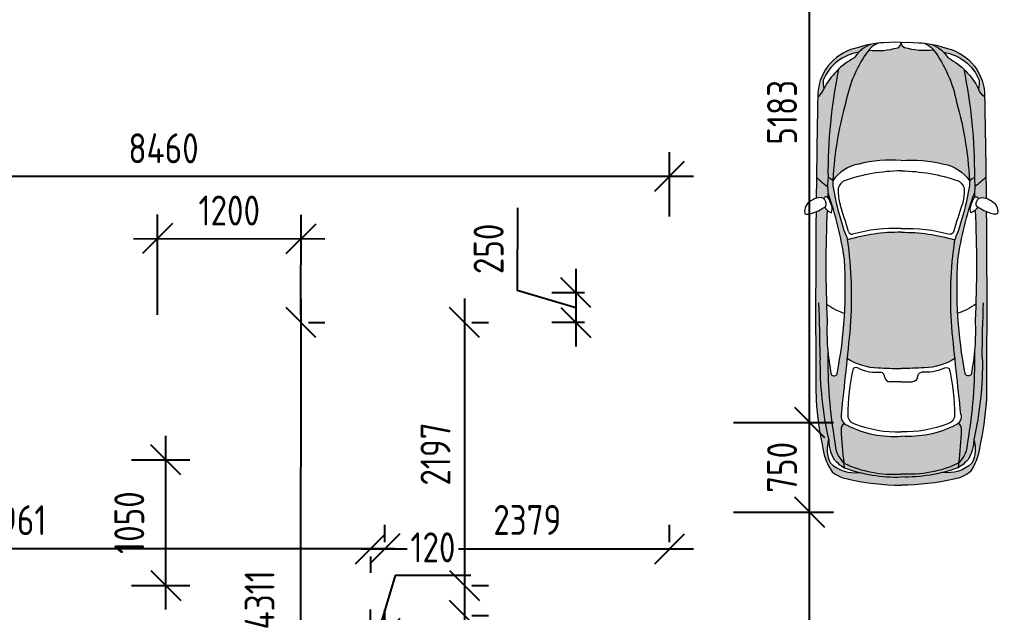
# Model space of a CAD drawing. Header units: millimetres. Extents: x 12583 to 40964, y 9545 to 31589.
# Drawn here: x 18828 to 27009, y 19105 to 24058 of the extents above; entities that cross this region are included whole.
import ezdxf

# ---------------------------------------------------------------- set-up
doc = ezdxf.new("R2010")
doc.units = ezdxf.units.MM
doc.layers.add('машина', color=7, linetype='Continuous', lineweight=9, true_color=0x000000)
doc.layers.add('Подушка разборная', color=211, linetype='Continuous')
doc.layers.add('СПДС_РАЗМЕРЫ', color=152, linetype='Continuous', lineweight=25)
doc.styles.add('ГОСТ 2.304', font='CS_Gost2304.shx')
doc.dimstyles.new('СПДС', dxfattribs={"dimscale": 100, "dimtxt": 2.5, "dimasz": 2.5, "dimexe": 2, "dimexo": 0.625, "dimgap": 1, "dimtad": 1, "dimdec": 0, "dimtxsty": 'ГОСТ 2.304', "dimblk": 'OBLIQUE', "dimblk1": 'OBLIQUE', "dimblk2": 'OBLIQUE', "dimcen": 2.5, "dimdle": 2, "dimadec": 0, "dimazin": 2, "dimtfac": 0.75, "dimtdec": 4, "dimtmove": 1, "dimatfit": 3, "dimfxl": 1, "dimtfill": 1, "dimtolj": 1, "dimarcsym": 1})

# ---------------------------------------------------------------- blocks, each defined once
blk = doc.blocks.new('Бэха')
at = {"layer": 'машина', "ltscale": 100}
h = blk.add_hatch(color=256, dxfattribs=at)
h.dxf.hatch_style = 1
h.set_gradient(color1=(28, 81, 96), color2=(127, 176, 178), tint=1)
edge = h.paths.add_edge_path()
edge.add_arc((-2327.662594581408, 2759.165850817133), 3047.924541998046, 4.259356978265647, 11.98337151255634)
edge.add_arc((187.1422458558445, 3319.862128807994), 472.2412656729725, 8.78666359538596, 34.42271915931032)
edge.add_arc((392.6088115525927, 3353.770485345327), 296.9787527382828, 51.69531669377145, 80.5729520945638)
edge.add_arc((-14.56519709007262, 1651.52117553943), 2046.62187446899, 77.13135795913243, 89.59223959441249)
edge.add_arc((14.56519709005806, 1651.52117553943), 2046.62187446899, 90.40776040558752, 102.8686420408676)
edge.add_arc((-392.6088115526072, 3353.770485345327), 296.9787527382828, 99.4270479054362, 128.3046833062286)
edge.add_arc((-187.1422458558591, 3319.862128807994), 472.2412656729725, 145.5772808406897, 171.213336404614)
edge.add_arc((2327.662594581394, 2759.165850817133), 3047.924541998046, 168.0166284874437, 175.7406430217344)
edge.add_arc((91231.34913032691, 2237.558258273564), 91946.23537784819, 179.5338946654188, 180.51336275797)
edge.add_arc((-888.10654610645, 1011.358316288806), 439.5575795740735, 55.53403382252321, 66.26700220574378, ccw=False)
edge.add_arc((-553.8360442750927, 1329.846519128867), 96.13214643574487, 132.704158991481, 152.8209533328919, ccw=False)
edge.add_arc((9332.18069968951, 1851.522970612838), 9961.430943119267, 177.2935201445479, 182.5951174476337, ccw=False)
edge.add_arc((1176.180419783966, 2412.716457479155), 1796.616091978411, 174.353021516738, 182.897586222547, ccw=False)
edge.add_arc((3227.360799405746, 2668.586543829826), 3839.89208196845, 169.9675159183303, 181.1801272114408, ccw=False)
edge.add_arc((-297.7623641213431, 3333.602485709833), 256.0836588809713, 135.3730575402432, 179.1233175392751, ccw=False)
edge.add_arc((386.944891419138, 3443.279012715895), 869.79995237919, 172.8182562303474, 175.3694615421193, ccw=False)
edge.add_arc((-313.9610944576125, 3271.903113981405), 323.6225269003882, 120.052913956146, 139.1937836604291)
edge.add_arc((-303.1362868914366, 3321.367691548199), 302.781028927238, 147.6480748186178, 180.4107539998118)
edge.add_arc((2191.21929144107, 2677.000151348437), 2869.903579400559, 167.0694685015853, 167.1161814091547)
edge.add_arc((-355.5198139548156, 3396.453221912469), 263.2168838964332, 153.1754885540976, 197.5881224823716, ccw=False)
edge.add_arc((-387.8001007876665, 3293.293571011005), 300.5139885732765, 82.68298648816489, 132.3936174542425, ccw=False)
edge.add_arc((-42.01792367376038, 2379.491610355013), 1250.275038056207, 88.07410128124559, 104.2381637468171, ccw=False)
edge.add_arc((42.01792367374583, 2379.491610355013), 1250.275038056207, 75.82915514638069, 91.92589871875441, ccw=False)
edge.add_arc((386.3132566501081, 3290.714744355495), 303.4216670934003, 47.727351778670084, 97.23456965728701, ccw=False)
edge.add_arc((356.2436425330525, 3396.658640848054), 262.4782863617456, -17.637517552372685, 26.85579644533351, ccw=False)
edge.add_arc((-2191.219291441084, 2677.000151348437), 2869.903579400559, 12.88817934217431, 12.93053149841475)
edge.add_arc((303.1362868914221, 3321.367691548199), 302.781028927238, 359.5892460001881, 392.3519251813822)
edge.add_arc((313.9610944575979, 3271.903113981405), 323.6225269003882, 40.80621633957087, 59.94708604385404)
edge.add_arc((-386.9448914191526, 3443.279012715895), 869.79995237919, 4.630538457880675, 7.1817437696525985, ccw=False)
edge.add_arc((297.7623641213286, 3333.602485709833), 256.0836588809713, 0.8766824607250214, 44.62694245975689, ccw=False)
edge.add_arc((-3227.36079940576, 2668.586543829826), 3839.89208196845, -1.1801272114407766, 10.03248408166968, ccw=False)
edge.add_arc((-1176.180419783981, 2412.716457479155), 1796.616091978411, -2.897586222546977, 5.646978483262217, ccw=False)
edge.add_arc((-9332.180699689525, 1851.522970612838), 9961.430943119267, -2.5951174476336973, 2.7064798554520735, ccw=False)
edge.add_arc((553.8360442750782, 1329.846519128867), 96.13214643574487, 27.179046667108082, 47.295841008519005, ccw=False)
edge.add_arc((888.1065461064354, 1011.358316288806), 439.5575795740735, 113.73299779425241, 124.46596617747679, ccw=False)
edge.add_arc((-91231.34913032691, 2237.558258273564), 91946.23537784819, 359.48663724203, 360.4661053345811)
h = blk.add_hatch(color=256, dxfattribs=at)
h.dxf.hatch_style = 1
h.set_gradient(color1=(28, 81, 96), color2=(127, 176, 178), tint=1)
h.paths.add_polyline_path([(-7.275957614183426e-12, 3605.150966458128, 0.1269830584686621), (-480.0160261882047, 3513.498130485032, -0.01113219296701855), (-476.0311202763332, 3552.018887633143, -0.02650887744567703), (-349.5268982715352, 3591.360374424901, -0.07064620599927464), (-7.275957614183426e-12, 3629.06040192937)])
h.paths.add_polyline_path([(349.5268982715206, 3591.360374424901, -0.02650887744567709), (476.0311202763187, 3552.018887633143, -0.0111321929670185), (480.0160261881902, 3513.498130485032, 0.1269830584686621), (-7.275957614183426e-12, 3605.150966458128), (-7.275957614183426e-12, 3629.06040192937, -0.07064620599927458)])
h.paths.add_polyline_path([(-7.275957614183426e-12, 3605.150966458128), (-7.275957614183426e-12, 3288.849059703141, 0.1352105333690234), (-451.706590439273, 3197.63899105358, 0.0998043990294078), (-477.9509536988917, 3180.611064098824, -0.2118115732860792), (-502.5971596887684, 3234.554716654662, -0.009941571460946276), (-480.0160261882047, 3513.498130485032, -0.1269830584686621)])
h.paths.add_polyline_path([(451.7065904392584, 3197.63899105358, 0.1352105333690234), (-7.275957614183426e-12, 3288.849059703141), (-7.275957614183426e-12, 3605.150966458128, -0.1269830584686621), (480.0160261881902, 3513.498130485032, -0.009941571460946343), (502.5971596887539, 3234.554716654662, -0.2118115732860792), (477.9509536988771, 3180.611064098824, 0.09980439902940769)])
h.paths.add_polyline_path([(-611.5190316146545, 1127.906055086109, -0.03127038527361239), (-615.0184024347909, 1203.843683447159, -0.02268969790661931), (-611.60785839257, 1258.922306851966, 0.05399423580592716), (-474.7927554182534, 1814.152530573043, 0.03002649201565087), (-472.6913564138522, 2261.874196572133, 0.0340689162796702), (-535.2304950816251, 2765.880892525547, 0.6387625808940788), (-584.0455925021015, 2772.48550510174, 0.02576890817424859), (-611.7167920057545, 2589.501473898308, -0.04896331834165701), (-553.8160463749955, 3337.520667713188, -0.1932496790885308), (-480.0160261882047, 3513.498130485032, 0.009941571460946276), (-502.5971596887684, 3234.554716654662, 0.2118115732860792), (-477.9509536988917, 3180.611064098824, 0.2689506167796066), (-499.1933858890625, 3104.10439395534, -0.001506466345151587), (-449.7336623970186, 2640.399357228751, -0.0008579123744292805), (-422.816022578234, 2376.194914053975, -0.05367734150062708), (-447.6947802628711, 1648.998269043354, 0.05075995114642583), (-571.6330752189679, 1195.870839249712, 0.003509316993778633), (-570.0858794985907, 1155.808132765793, -0.09556801650625212)])
h.paths.add_polyline_path([(611.6078583925555, 1258.922306851966, -0.0226896979066193), (615.0184024347764, 1203.843683447159, -0.03127038527361239), (611.51903161464, 1127.906055086118, -0.09556801650625212), (570.0858794985688, 1155.808132765796, 0.0035093169937783), (571.6330752189533, 1195.870839249712, 0.05075995114642582), (447.6947802628565, 1648.998269043354, -0.05367734150062708), (422.8160225782194, 2376.194914053975, -0.0008579123744292354), (449.7336623970041, 2640.399357228751, -0.001506466345151632), (499.1933858890479, 3104.10439395534, 0.2689506167796066), (477.9509536988771, 3180.611064098824, 0.2118115732860792), (502.5971596887539, 3234.554716654662, 0.009941571460946343), (480.0160261881902, 3513.498130485032, -0.1932496790885309), (553.8160463749809, 3337.520667713188, -0.04896331834165701), (611.71679200574, 2589.501473898308, 0.02576890817424848), (584.045592502087, 2772.48550510174, 0.6387625808940788), (535.2304950816106, 2765.880892525547, 0.03406891627966997), (472.6913564138376, 2261.874196572133, 0.0300264920156511), (474.7927554182388, 1814.152530573043, 0.05399423580592716)])
h = blk.add_hatch(color=256, dxfattribs=at)
h.dxf.hatch_style = 1
h.set_gradient(color1=(28, 81, 96), color2=(127, 176, 178), tint=1)
h.paths.add_polyline_path([(-7.275957614183426e-12, 984.506838022824), (7.275957614183426e-12, 1.818989403545856e-12, 0.2467386934577466), (-28.50515834139514, 42.96007466305855, 0.1026593386206758), (-270.5719455386061, 62.37138283917375, -0.115409561956282), (-461.9374708115574, 497.128656785766, -0.05862650589227833), (-570.0858794985907, 1155.808132765793, 0.2143782340044577), (-355.1530935631599, 1015.778766167137, 0.08054414871254567)])
h.paths.add_polyline_path([(-7.275957614183426e-12, 984.506838022824, 0.08054414871254567), (355.1530935631454, 1015.778766167137, 0.2143782340044577), (570.0858794985688, 1155.808132765796, -0.05862650589227866), (461.9374708115429, 497.128656785766, -0.115409561956282), (270.5719455385915, 62.37138283917375, 0.1026593386206758), (28.50515834138059, 42.96007466305855, 0.2467386934575729), (7.275957614183426e-12, 1.818989403545856e-12)])
h.paths.add_polyline_path([(461.9374708115429, 497.128656785766, 0.05862650589227866), (570.0858794985688, 1155.808132765796, 0.09556801650625212), (611.51903161464, 1127.906055086118, -0.05485692439134797), (522.5386991957857, 221.9872454892284, -0.06669110590625237), (392.8657683390993, 128.8753840685895, -0.0530082647527393), (354.3517361420381, 80.75199937492835, -0.1031161181395594), (255.1243947861876, 15.11014799606346, -0.01882958825682611), (177.2471721728725, 3.811890471144579, 0.1954684405928276), (270.5719455385915, 62.37138283917375, 0.115409561956282)])
h.paths.add_polyline_path([(645.6859100812653, 386.2707881540591, -0.08602452853603361), (522.5386991957857, 221.9872454892284, 0.05485692439134797), (611.51903161464, 1127.906055086118, 0.03127038527361239), (615.0184024347764, 1203.843683447159, -0.03871465088988192), (708.1592188076174, 1125.351138136841, -0.001825833438848146), (697.5845303991955, 453.9226002763044, 0.1516609029131044)])
h.paths.add_polyline_path([(387.5920580047823, 48.5301684483602, -0.03271350323373162), (255.1243947861876, 15.11014799606346, 0.1031161181395594), (354.3517361420381, 80.75199937492835, 0.2646298944970361), (652.1798308265352, 313.6569470932391, 0.05718084644097069), (645.6859100812653, 386.2707881540591, -0.1516609029131044), (697.5845303991955, 453.9226002763044, -0.3435997670638442)])
h.paths.add_polyline_path([(-392.8657683391139, 128.8753840685895, -0.06669110590625246), (-522.5386991958003, 221.9872454892284, -0.05485692439134797), (-611.5190316146545, 1127.906055086109, 0.09556801650625212), (-570.0858794985907, 1155.808132765793, 0.05862650589227833), (-461.9374708115574, 497.128656785766, 0.115409561956282), (-270.5719455386061, 62.37138283917375, 0.1954684405928276), (-177.2471721728871, 3.811890471144579, -0.01882958825682611), (-255.1243947862022, 15.11014799606346, -0.1031161181395595), (-354.3517361420527, 80.75199937492835, -0.05300826475273919)])
h.paths.add_polyline_path([(-697.5845303992173, 453.9226002763098, -0.001825833438848146), (-708.159218807632, 1125.351138136841, -0.03871465088988198), (-615.0184024347909, 1203.843683447159, 0.03127038527361239), (-611.5190316146545, 1127.906055086109, 0.05485692439134797), (-522.5386991958003, 221.9872454892284, -0.0860245285360335), (-645.6859100812799, 386.2707881540591, 0.1516609029131044)])
h.paths.add_polyline_path([(-354.3517361420527, 80.75199937492835, 0.1031161181395595), (-255.1243947862022, 15.11014799606346, -0.03271350323373163), (-387.5920580047969, 48.5301684483602, -0.3435997670638442), (-697.5845303992173, 453.9226002763098, -0.1516609029131044), (-645.6859100812799, 386.2707881540591, 0.05718084644097069), (-652.1798308265497, 313.6569470932391, 0.2646298944970361)])
h.paths.add_polyline_path([(-449.7336623970186, 2640.399357228751, -0.1377663596954558), (-193.1304734909718, 2716.350910363959, -0.01702103125327523), (-7.275957614183426e-12, 2723.435187540621), (-7.275957614183426e-12, 1585.239774453376, -0.07720207506359274), (-447.6947802628783, 1648.998269043355, 0.05367734150062708), (-422.8160225783358, 2376.194914054851, 0.0008579123744292805)])
h.paths.add_polyline_path([(-7.275957614183426e-12, 2723.435187540621, -0.01702103125327523), (193.1304734909572, 2716.350910363959, -0.1377663596954558), (449.7336623970041, 2640.399357228751, 0.0008579123744292354), (422.8160225783213, 2376.194914054851, 0.05367734150062708), (447.6947802628638, 1648.998269043355, -0.07720207506359274), (-7.275957614183426e-12, 1585.239774453376)])
h.paths.add_polyline_path([(646.566260585605, 1306.519924447141, 0.2162805094529333), (690.0223442794668, 1295.902090224761, 0.04009792690738814), (710.1077615984977, 1300.165731696525, -0.0004753470644179416), (708.1592188076174, 1125.351138136841, 0.03871465088988192), (615.0184024347764, 1203.843683447159, 0.0226896979066193), (611.6078583925555, 1258.922306851966, 0.0009049817121433278), (613.6878732236655, 1294.921888264067, 0.01312637573600978), (619.1795725127449, 1288.522634832396, 0.4813110238415289)])
h.paths.add_polyline_path([(-710.1077615985123, 1300.165731696525, 0.04009792690738814), (-690.0223442794813, 1295.902090224761, 0.2162805094529333), (-646.5662605856196, 1306.519924447141, 0.4813110238415289), (-619.1795725127595, 1288.522634832396, 0.01312637573600977), (-613.6878732236801, 1294.921888264067, 0.0009049817121433278), (-611.60785839257, 1258.922306851966, 0.02268969790661931), (-615.0184024347909, 1203.843683447159, 0.03871465088988198), (-708.159218807632, 1125.351138136841, -0.0004753470644179419)])
for q in [(-95.05751132656587, 2835.45532039663), (95.05751132655132, 2835.45532039663)]:
    blk.add_line((-7.275957614183426e-12, 2835.45532039663), q, dxfattribs=at)
at = {"layer": 'машина', "ltscale": 100, "extrusion": (0, 0, -1)}
for centre, radius, start, end in [((-14.56519709005806, 1651.52117553943), 2046.62187446899, 77.13135795913236, 89.59223959441249), ((387.8001007876665, 3293.293571011005), 300.5139885732765, 47.60638254575849, 97.31701351183712), ((392.6088115526072, 3353.770485345327), 296.9787527382828, 51.69531669376936, 80.57295209456323), ((62.47456328071712, 2629.523520602472), 977.6256871440863, 64.71650083282444, 93.66394793706922), ((42.01792367376038, 2379.491610355013), 1250.275038056207, 69.68787156426824, 91.9258987187544), ((187.1422458558591, 3319.862128807994), 472.2412656729725, 8.78666359538049, 34.422719159309), ((313.9610944576125, 3271.903113981405), 323.6225269003882, 40.80621633957641, 59.9470860438536), ((-386.944891419138, 3443.279012715895), 869.79995237919, 4.630538457880756, 7.181743769652813), ((355.5198139548156, 3396.453221912469), 263.2168838964332, 342.4118775176303, 26.82451144590351), ((303.1362868914366, 3321.367691548199), 302.781028927238, 359.5892460001816, 32.35192518138811), ((297.7623641213431, 3333.602485709833), 256.0836588809713, 0.8766824607253362, 44.62694245975683), ((-6522.570579254178, 2806.236366772973), 7038.21272548153, 3.488954894175405, 5.767320181288095), ((-2327.662594581394, 2759.165850817133), 3047.924541998046, 4.25935697825367, 11.98337151255557), ((-2191.21929144107, 2677.000151348437), 2869.903579400559, 359.0490446006829, 12.93053149841411), ((-3227.360799405746, 2668.586543829826), 3839.89208196845, 358.8198727885589, 10.03248408166975), ((60.29190342483344, 2423.321697687281), 867.6247622196603, 63.18356182264566, 93.98473864360267), ((422.6003900200667, 3124.040358062115), 79.14499150960414, 345.4105202332728, 68.42258900063845), ((429.4611416624684, 3235.367579764632), 73.14053513057908, 311.5266008048019, 359.3632178887807), ((32.52643813483155, 2281.502050231473), 970.6996592126166, 68.45139973505488, 91.9202402451604), ((371.108783292002, 3110.742537017924), 75.76941939906645, 4.779192374507498, 76.29911110846705), ((-1386.858143901634, 3127.564285052731), 1833.503027024781, 347.2524846514156, 359.6716004328957), ((77426.72765336471, -5335.633319673879), 77389.11229073825, 173.73910596137, 174.2809813391625), ((-91231.34913032691, 2237.558258273564), 91946.23537784819, 359.48663724203, 0.4661053345802705), ((561.1682736031216, 2757.873176242172), 27.14575242473974, 32.56741209117159, 162.8430826473345), ((179.4046864612246, 2794.794521184738), 42.86758602842571, 175.3592225516478, 256.5618118416481), ((87.94128186882881, 2785.608240374157), 50.35247867247458, 14.55568364704659, 81.87528433644353), ((-1176.180419783966, 2412.716457479155), 1796.616091978411, 357.1024137774569, 11.5514705057953), ((4198.103232450841, 2055.49379720525), 3731.124028407562, 169.0241672922961, 183.7086670212484), ((186.2212198622656, 2221.563740740317), 494.8354079993468, 57.823752141989, 89.19996845361534), ((377.5430637460522, 2757.823449669009), 42.24762380578114, 235.5327118231389, 304.4672881768624), ((202.6687910347173, 2377.905313328198), 376.6636343262581, 66.37212346157013, 95.06077092790291), ((-7.456438650355267, -115.9298475182313), 2839.37482569528, 85.94897989956463, 89.84953625986847), ((8919.150689890776, 2593.801700252696), 8240.938435934304, 179.7527100285184, 182.9204687505888), ((3812.385230886808, 2128.134521039041), 3398.634045686051, 175.8143586425547, 188.1045045023983), ((-9332.18069968951, 1851.522970612838), 9961.430943119267, 357.4048825523662, 2.706479855452649), ((306.8979614829295, 1750.792794950337), 537.3003339719974, 53.87349113310562, 72.02708031795981), ((3106.490210707452, 2168.161485917313), 2655.40088059027, 187.6612869317863, 200.0238497305677), ((-1716.303118364282, 813.5935478795654), 2319.652550147435, 9.48557997871577, 21.10892790435333), ((18.6117028667868, 3058.228108512922), 1473.105911928643, 269.2760870841806, 286.9344726827217), ((16044.28988538413, 6330.612641805676), 16311.64259817575, 196.9371648503186, 197.7744117658489), ((408.1502906106762, 1568.241158031897), 33.66992816025626, 18.02509087994784, 92.44451464693694), ((53.26719781323482, 2830.878847087459), 1278.812674172899, 267.6127317799995, 286.0446784296508), ((705.8614362157969, 1412.223696934101), 101.2260044621051, 298.2545904354762, 9.386090825830111), ((779.0390448736653, 1373.568434320572), 61.28275012322807, 64.17818912026927, 106.6739683599119), ((888.10654610645, 1011.358316288806), 439.5575795740735, 106.7462184449374, 126.1799845531939), ((553.8360442750927, 1329.846519128867), 96.13214643574487, 27.17904666710868, 73.33973744678735), ((688.2053832913298, 1392.142453030872), 110.8880770887797, 164.4103354683399, 194.6139794712756), ((673.525113528005, 1423.059845299145), 128.2234506555826, 277.3921664232634, 308.7486580763871), ((679.9934160847406, 1349.092491578964), 54.12761030155019, 161.626006378336, 280.6776346998304), ((738.2904896910695, 1396.297072794065), 160.632313277907, 191.539079380807, 222.1395567269135), ((95.74584230364417, 1234.953568247149), 431.4668039506761, 359.791108186481, 15.62386325944751), ((-91231.34913032691, 2237.558258273564), 91946.23537784819, 358.8884677493874, 359.4158589991316), ((625.6904340231486, 1308.450948092077), 20.96494662486503, 251.9070534796301, 354.7151525436454), ((6.75737190603104, 1193.824229142596), 608.343546628441, 353.7793977239797, 6.142911170766977), ((-9332.18069968951, 1851.522970612838), 9961.430943119267, 356.5894883924921, 356.79689486644), ((435.4643970791076, 1237.572886002259), 91.84111864689648, 296.8058698719166, 357.3836442821047), ((155.4826144984108, 564.0417262761275), 787.7307184528174, 45.44400336251275, 54.31231885531905), ((663.1259225417307, 1249.253727379428), 131.8655707990749, 225.1246013206461, 246.9608598318289), ((-2283.129858063934, 1286.058701665164), 2856.187188503768, 343.9653934316293, 358.190509715982), ((306.8272091828185, 1324.920919732147), 312.8965679133501, 278.8847158755588, 327.2840168514472), ((-17.01829647695558, 2573.509490459912), 1501.466531874517, 270.6494300213237, 289.204765156694), ((-3549.09983808863, 1079.237295802192), 4160.903510904967, 348.1104931936109, 0.6701857136502204), ((81.14168345335929, 2095.346778015657), 1113.799508474001, 265.8222299748577, 284.2418262747767), ((-562.9719845521176, 688.7643475939949), 1042.671391036227, 323.0758100556417, 349.4092308751596), ((282.4517113854017, 450.145693496801), 415.1499999363857, 284.6704290349196, 0.5212665383597561), ((780.5884005395128, 336.5140146179929), 143.7860161648309, 125.2590092684448, 159.754255424259), ((332.4964071173017, 321.6646717155272), 319.7837004102818, 358.5651026395921, 11.65573248246104), ((110.2131413349271, 659.3646007100797), 601.0917704687596, 298.0493617013935, 332.9781890989344), ((298.6452398028268, 458.8637778344564), 382.1933159334677, 278.3809883012304, 337.6706331034174), ((147.2847810284511, 285.9449394450476), 291.5147793073905, 291.7112053756467, 327.3976882162668), ((66.23226968890958, 1043.068471477098), 1045.169148864294, 266.3667374126817, 287.9069208186479), ((196.3115338862845, -530.6120887275865), 597.6152661120179, 82.86190489201115, 106.3075583098669), ((151.874840221717, 147.8915353416705), 146.2966140915691, 270.9424852335326, 324.2276033671767), ((55.13050703943009, -5.643560932798209), 55.41861227445828, 118.7141791412945, 174.1551454389284)]:
    blk.add_arc(centre, radius, start, end, dxfattribs=at)
at = {"layer": 'машина', "ltscale": 100}
for centre, radius, start, end in [((-14.56519709007262, 1651.52117553943), 2046.62187446899, 77.13135795913236, 89.59223959441249), ((42.01792367374583, 2379.491610355013), 1250.275038056207, 69.68787156426824, 91.9258987187544), ((62.47456328070257, 2629.523520602472), 977.6256871440863, 64.71650083282444, 93.66394793706922), ((392.6088115525927, 3353.770485345327), 296.9787527382828, 51.69531669376936, 80.57295209456323), ((386.3132566501081, 3290.714744355495), 303.4216670934003, 47.72735177867053, 97.23456965728745), ((-386.9448914191526, 3443.279012715895), 869.79995237919, 4.630538457880756, 7.181743769652813), ((313.9610944575979, 3271.903113981405), 323.6225269003882, 40.80621633957641, 59.9470860438536), ((187.1422458558445, 3319.862128807994), 472.2412656729725, 8.78666359538049, 34.422719159309), ((-6522.570579254192, 2806.236366772973), 7038.21272548153, 3.488954894175405, 5.767320181288095), ((297.7623641213286, 3333.602485709833), 256.0836588809713, 0.8766824607253362, 44.62694245975683), ((303.1362868914221, 3321.367691548199), 302.781028927238, 359.5892460001816, 32.35192518138811), ((356.2436425330525, 3396.658640848054), 262.4782863617456, 342.3624824476285, 26.85579644533429), ((-2327.662594581408, 2759.165850817133), 3047.924541998046, 4.25935697825367, 11.98337151255557), ((60.29190342481888, 2423.321697687281), 867.6247622196603, 63.18356182264566, 93.98473864360267), ((-3227.36079940576, 2668.586543829826), 3839.89208196845, 358.8198727885589, 10.03248408166978), ((-2191.219291441084, 2677.000151348437), 2869.903579400559, 359.0490446006829, 12.93053149841411), ((32.526438134817, 2281.502050231473), 970.6996592126166, 68.45139973505488, 91.9202402451604), ((422.6003900200521, 3124.040358062115), 79.14499150960414, 345.4105202332728, 68.42258900063845), ((429.4611416624539, 3235.367579764632), 73.14053513057908, 311.5266008048019, 359.3632178887807), ((371.1087832919875, 3110.742537017924), 75.76941939906645, 4.779192374507498, 76.29911110846705), ((-1386.858143901649, 3127.564285052731), 1833.503027024781, 347.2524846514156, 359.6716004328957), ((77426.72765336471, -5335.633319673879), 77389.11229073825, 173.73910596137, 174.2809813391625), ((-91231.34913032691, 2237.558258273564), 91946.23537784819, 359.48663724203, 0.4661053345802705), ((87.94128186881426, 2785.608240374157), 50.35247867247458, 14.55568364704659, 81.87528433644353), ((179.4046864612101, 2794.794521184738), 42.86758602842571, 175.3592225516478, 256.5618118416481), ((561.1682736031071, 2757.873176242172), 27.14575242473974, 32.56741209117159, 162.8430826473345), ((-7.456438650369819, -115.9298475182313), 2839.37482569528, 85.94897989956463, 89.84953625986847), ((202.6687910347027, 2377.905313328198), 376.6636343262581, 66.37212346157013, 95.06077092790291), ((186.221219862251, 2221.563740740317), 494.8354079993468, 57.823752141989, 89.19996845361534), ((377.5430637460377, 2757.823449669009), 42.24762380578114, 235.5327118231389, 304.4672881768624), ((4198.103232450827, 2055.49379720525), 3731.124028407562, 169.0241672922961, 183.7086670212484), ((-1176.180419783981, 2412.716457479155), 1796.616091978411, 357.1024137774569, 11.5514705057953), ((8919.150689890761, 2593.801700252696), 8240.938435934304, 179.7527100285184, 182.9204687505888), ((3812.385230886794, 2128.134521039041), 3398.634045686051, 175.8143586425547, 188.1045045023983), ((-9332.180699689525, 1851.522970612838), 9961.430943119267, 357.4048825523662, 2.706479855452649), ((306.897961482915, 1750.792794950337), 537.3003339719974, 53.87349113310562, 72.02708031795981), ((3106.490210707438, 2168.161485917313), 2655.40088059027, 187.6612869317863, 200.0238497305677), ((18.61170286677225, 3058.228108512922), 1473.105911928643, 269.2760870841806, 286.9344726827217), ((-1716.303118364296, 813.5935478795654), 2319.652550147435, 9.48557997871577, 21.10892790435333), ((53.26719781322026, 2830.878847087459), 1278.812674172899, 267.6127317799995, 286.0446784296508), ((408.1502906106616, 1568.241158031897), 33.66992816025626, 18.02509087994784, 92.44451464693694), ((16044.28988538411, 6330.612641805676), 16311.64259817575, 196.9371648503186, 197.7744117658489), ((688.2053832913152, 1392.142453030872), 110.8880770887797, 164.4103354683399, 194.6139794712756), ((553.8360442750782, 1329.846519128867), 96.13214643574487, 27.17904666710868, 73.33973744678735), ((888.1065461064354, 1011.358316288806), 439.5575795740735, 106.7462184449374, 126.1799845531939), ((705.8614362157823, 1412.223696934101), 101.2260044621051, 298.2545904354762, 9.386090825830111), ((779.0390448736507, 1373.568434320572), 61.28275012322807, 64.17818912026927, 106.6739683599119), ((95.74584230362962, 1234.953568247149), 431.4668039506761, 359.791108186481, 15.62386325944751), ((738.290489691055, 1396.297072794065), 160.632313277907, 191.539079380807, 222.1395567269135), ((679.993416084726, 1349.092491578964), 54.12761030155019, 161.626006378336, 280.6776346998304), ((673.5251135279905, 1423.059845299145), 128.2234506555826, 277.3921664232634, 308.7486580763871), ((435.464397079093, 1237.572886002259), 91.84111864689648, 296.8058698719166, 357.3836442821047), ((6.757371906016488, 1193.824229142596), 608.343546628441, 353.7793977239797, 6.142911170766977), ((-9332.180699689525, 1851.522970612838), 9961.430943119267, 356.5894883924921, 356.79689486644), ((625.690434023134, 1308.450948092077), 20.96494662486503, 251.9070534796301, 354.7151525436454), ((-91231.34913032691, 2237.558258273564), 91946.23537784819, 358.8884677493874, 359.4158589991316), ((-17.01829647697014, 2573.509490459912), 1501.466531874517, 270.6494300213237, 289.204765156694), ((306.8272091828039, 1324.920919732147), 312.8965679133501, 278.8847158755588, 327.2840168514472), ((-2283.129858063949, 1286.058701665164), 2856.187188503768, 343.9653934316293, 358.190509715982), ((663.1259225417161, 1249.253727379428), 131.8655707990749, 225.1246013206461, 246.9608598318289), ((155.4826144983963, 564.0417262761275), 787.7307184528174, 45.44400336251275, 54.31231885531905), ((-3549.099838088645, 1079.237295802192), 4160.903510904967, 348.1104931936109, 0.6701857136502204), ((81.14168345334474, 2095.346778015657), 1113.799508474001, 265.8222299748577, 284.2418262747767), ((-562.9719845521322, 688.7643475939949), 1042.671391036227, 323.0758100556417, 349.4092308751596), ((282.4517113853872, 450.145693496801), 415.1499999363857, 284.6704290349196, 0.5212665383597561), ((780.5884005394983, 336.5140146179929), 143.7860161648309, 125.2590092684448, 159.754255424259), ((110.2131413349125, 659.3646007100797), 601.0917704687596, 298.0493617013935, 332.9781890989344), ((332.4964071172872, 321.6646717155272), 319.7837004102818, 358.5651026395921, 11.65573248246104), ((298.6452398028123, 458.8637778344564), 382.1933159334677, 278.3809883012304, 337.6706331034174), ((147.2847810284366, 285.9449394450476), 291.5147793073905, 291.7112053756467, 327.3976882162668), ((66.23226968889503, 1043.068471477098), 1045.169148864294, 266.3667374126817, 287.9069208186479), ((55.13050703935733, -5.643560932740002), 55.41861227437975, 118.7141791412706, 174.1551454389806), ((196.3115338862699, -530.6120887275865), 597.6152661120179, 82.86190489201115, 106.3075583098669), ((151.8748402217025, 147.8915353416705), 146.2966140915691, 270.9424852335326, 324.2276033671767)]:
    blk.add_arc(centre, radius, start, end, dxfattribs=at)
blk = doc.blocks.new('_Oblique')
at = {"color": 0, "linetype": 'ByBlock', "lineweight": -2}
blk.add_line((-0.5, -0.5), (0.5, 0.5), dxfattribs=at)
blk = doc.blocks.new('*D98')
at = {"layer": 'Defpoints', "color": 0, "ltscale": 100}
for p in [(24731.51114206127, 19941.90602319131), (25431.51114206127, 19941.90602319131), (24731.51114206127, 14675.2298050139)]:
    blk.add_point(p, dxfattribs=at)
at = {"layer": 'СПДС_РАЗМЕРЫ', "color": 0, "lineweight": -2, "ltscale": 100}
for p, q in [((25431.51114206127, 14475.2298050139), (25431.51114206127, 20141.90602319131)), ((24794.01114206127, 19941.90602319131), (25631.51114206127, 19941.90602319131)), ((24794.01114206127, 14675.2298050139), (25631.51114206127, 14675.2298050139))]:
    blk.add_line(p, q, dxfattribs=at)
at = {"layer": 'СПДС_РАЗМЕРЫ', "color": 0, "lineweight": -2, "ltscale": 100, "xscale": 250, "yscale": 250, "zscale": 250}
for p, rotation in [((25431.51114206127, 19941.90602319131), 89.99999999999997), ((25431.51114206127, 14675.2298050139), 269.9999999999999)]:
    blk.add_blockref('_Oblique', p, dxfattribs=dict(at, rotation=rotation))
at = {"layer": 'СПДС_РАЗМЕРЫ', "color": 0, "ltscale": 100, "insert": (25191.65089370568, 17308.5679141026), "char_height": 250, "attachment_point": 5, "rotation": 89.99999999999996, "style": 'ГОСТ 2.304', "bg_fill": 3, "box_fill_scale": 1.1, "bg_fill_color": 256, "bg_fill_true_color": 13158600, "bg_fill_transparency": 0}
blk.add_mtext('\\A1;5267', dxfattribs=at)
blk = doc.blocks.new('*D99')
at = {"layer": 'Defpoints', "color": 0, "ltscale": 100}
for p in [(24731.51114206127, 20691.90602319131), (25431.51114206127, 20691.90602319131), (24731.51114206127, 19941.90602319131)]:
    blk.add_point(p, dxfattribs=at)
at = {"layer": 'СПДС_РАЗМЕРЫ', "color": 0, "lineweight": -2, "ltscale": 100}
for p, q in [((25431.51114206127, 19741.90602319131), (25431.51114206127, 20891.90602319131)), ((24794.01114206127, 20691.90602319131), (25631.51114206127, 20691.90602319131)), ((24794.01114206127, 19941.90602319131), (25631.51114206127, 19941.90602319131))]:
    blk.add_line(p, q, dxfattribs=at)
at = {"layer": 'СПДС_РАЗМЕРЫ', "color": 0, "lineweight": -2, "ltscale": 100, "xscale": 250, "yscale": 250, "zscale": 250}
for p, rotation in [((25431.51114206127, 20691.90602319131), 90), ((25431.51114206127, 19941.90602319131), 270)]:
    blk.add_blockref('_Oblique', p, dxfattribs=dict(at, rotation=rotation))
at = {"layer": 'СПДС_РАЗМЕРЫ', "color": 0, "ltscale": 100, "insert": (25201.33347245616, 20316.90602319131), "char_height": 250, "attachment_point": 5, "rotation": 90, "style": 'ГОСТ 2.304', "bg_fill": 3, "box_fill_scale": 1.1, "bg_fill_color": 256, "bg_fill_true_color": 13158600, "bg_fill_transparency": 0}
blk.add_mtext('\\A1;750', dxfattribs=at)
blk = doc.blocks.new('*D100')
at = {"layer": 'Defpoints', "color": 0, "ltscale": 100}
for p in [(24731.51114206127, 25875.22980501389), (25431.51114206127, 25875.22980501389), (24731.51114206127, 20691.90602319131)]:
    blk.add_point(p, dxfattribs=at)
at = {"layer": 'СПДС_РАЗМЕРЫ', "color": 0, "lineweight": -2, "ltscale": 100}
for p, q in [((25431.51114206127, 20491.90602319131), (25431.51114206127, 26075.22980501389)), ((24794.01114206127, 25875.22980501389), (25631.51114206127, 25875.22980501389)), ((24794.01114206127, 20691.90602319131), (25631.51114206127, 20691.90602319131))]:
    blk.add_line(p, q, dxfattribs=at)
at = {"layer": 'СПДС_РАЗМЕРЫ', "color": 0, "lineweight": -2, "ltscale": 100, "xscale": 250, "yscale": 250, "zscale": 250}
for p, rotation in [((25431.51114206127, 25875.22980501389), 90), ((25431.51114206127, 20691.90602319131), 270)]:
    blk.add_blockref('_Oblique', p, dxfattribs=dict(at, rotation=rotation))
at = {"layer": 'СПДС_РАЗМЕРЫ', "color": 0, "ltscale": 100, "insert": (25201.33347245616, 23283.5679141026), "char_height": 250, "attachment_point": 5, "rotation": 90, "style": 'ГОСТ 2.304', "bg_fill": 3, "box_fill_scale": 1.1, "bg_fill_color": 256, "bg_fill_true_color": 13158600, "bg_fill_transparency": 0}
blk.add_mtext('\\A1;5183', dxfattribs=at)
blk = doc.blocks.new('*D113')
at = {"layer": 'Defpoints', "color": 0, "ltscale": 100}
for p in [(19701.51114206127, 20380.22980501389), (20050.2050767195, 20380.22980501389), (19701.51114206127, 19330.22980501389)]:
    blk.add_point(p, dxfattribs=at)
at = {"layer": 'СПДС_РАЗМЕРЫ', "color": 0, "lineweight": -2, "ltscale": 100}
for p, q in [((20050.2050767195, 19130.22980501389), (20050.2050767195, 20580.22980501389)), ((19764.01114206127, 20380.22980501389), (20250.2050767195, 20380.22980501389)), ((19764.01114206127, 19330.22980501389), (20250.2050767195, 19330.22980501389))]:
    blk.add_line(p, q, dxfattribs=at)
at = {"layer": 'СПДС_РАЗМЕРЫ', "color": 0, "lineweight": -2, "ltscale": 100, "xscale": 250, "yscale": 250, "zscale": 250}
for p, rotation in [((20050.2050767195, 20380.22980501389), 90), ((20050.2050767195, 19330.22980501389), 270)]:
    blk.add_blockref('_Oblique', p, dxfattribs=dict(at, rotation=rotation))
at = {"layer": 'СПДС_РАЗМЕРЫ', "color": 0, "ltscale": 100, "insert": (19745.02740711439, 19855.22980501389), "char_height": 250, "attachment_point": 5, "rotation": 90, "style": 'ГОСТ 2.304', "bg_fill": 3, "box_fill_scale": 1.1, "bg_fill_color": 256, "bg_fill_true_color": 13158600, "bg_fill_transparency": 0}
blk.add_mtext('\\A1;1050', dxfattribs=at)
blk = doc.blocks.new('*D119')
at = {"layer": 'Defpoints', "color": 0, "ltscale": 100}
for p in [(24261.51114206127, 19636.0679141026), (21882.03148691254, 19629.60034637442), (24261.51114206127, 19629.60034637442)]:
    blk.add_point(p, dxfattribs=at)
at = {"layer": 'СПДС_РАЗМЕРЫ', "color": 0, "lineweight": -2, "ltscale": 100}
for p, q in [((21882.03148691254, 19692.10034637442), (21882.03148691254, 19836.0679141026)), ((24261.51114206127, 19692.10034637442), (24261.51114206127, 19836.0679141026)), ((21682.03148691254, 19636.0679141026), (24461.51114206127, 19636.0679141026))]:
    blk.add_line(p, q, dxfattribs=at)
at = {"layer": 'СПДС_РАЗМЕРЫ', "color": 0, "lineweight": -2, "ltscale": 100, "xscale": 250, "yscale": 250, "zscale": 250, "rotation": 180}
blk.add_blockref('_Oblique', (21882.03148691254, 19636.0679141026), dxfattribs=at)
at = {"layer": 'СПДС_РАЗМЕРЫ', "color": 0, "lineweight": -2, "ltscale": 100, "xscale": 250, "yscale": 250, "zscale": 250}
blk.add_blockref('_Oblique', (24261.51114206127, 19636.0679141026), dxfattribs=at)
at = {"layer": 'СПДС_РАЗМЕРЫ', "color": 0, "ltscale": 100, "insert": (23071.7713144869, 19877.9847448967), "char_height": 250, "attachment_point": 5, "style": 'ГОСТ 2.304', "bg_fill": 3, "box_fill_scale": 1.1, "bg_fill_color": 256, "bg_fill_true_color": 13158600, "bg_fill_transparency": 0}
blk.add_mtext('\\A1;2379', dxfattribs=at)
blk = doc.blocks.new('*D120')
at = {"layer": 'Defpoints', "color": 0, "ltscale": 100}
for p in [(15801.51114206127, 22750.22980501389), (24261.51114206127, 22750.22980501389), (24261.51114206127, 22350.22980501389)]:
    blk.add_point(p, dxfattribs=at)
at = {"layer": 'СПДС_РАЗМЕРЫ', "color": 0, "lineweight": -2, "ltscale": 100}
for p, q in [((15801.51114206127, 22812.72980501389), (15801.51114206127, 22950.22980501389)), ((24261.51114206127, 22412.72980501389), (24261.51114206127, 22950.22980501389)), ((15601.51114206127, 22750.22980501389), (24461.51114206127, 22750.22980501389))]:
    blk.add_line(p, q, dxfattribs=at)
at = {"layer": 'СПДС_РАЗМЕРЫ', "color": 0, "lineweight": -2, "ltscale": 100, "xscale": 250, "yscale": 250, "zscale": 250}
for p, rotation in [((15801.51114206127, 22750.22980501389), 179.9999999999999), ((24261.51114206127, 22750.22980501389), 359.9999999999999)]:
    blk.add_blockref('_Oblique', p, dxfattribs=dict(at, rotation=rotation))
at = {"layer": 'СПДС_РАЗМЕРЫ', "color": 0, "ltscale": 100, "insert": (20031.51114206127, 22982.4640570575), "char_height": 250, "attachment_point": 5, "style": 'ГОСТ 2.304', "bg_fill": 3, "box_fill_scale": 1.1, "bg_fill_color": 256, "bg_fill_true_color": 13158600, "bg_fill_transparency": 0}
blk.add_mtext('\\A1;8460', dxfattribs=at)
blk = doc.blocks.new('*D121')
at = {"layer": 'Defpoints', "color": 0, "ltscale": 100}
for p in [(22546.51114206128, 21526.81603919252), (22546.51114206128, 19330.22980501389), (22546.51114206128, 19330.22980501389)]:
    blk.add_point(p, dxfattribs=at)
at = {"layer": 'СПДС_РАЗМЕРЫ', "color": 0, "lineweight": -2, "ltscale": 100}
for p, q in [((22546.51114206128, 21726.81603919252), (22546.51114206128, 19130.22980501389)), ((22609.01114206128, 21526.81603919252), (22746.51114206128, 21526.81603919252)), ((22609.01114206128, 19330.22980501389), (22746.51114206128, 19330.22980501389))]:
    blk.add_line(p, q, dxfattribs=at)
at = {"layer": 'СПДС_РАЗМЕРЫ', "color": 0, "lineweight": -2, "ltscale": 100, "xscale": 250, "yscale": 250, "zscale": 250}
for p, rotation in [((22546.51114206128, 21526.81603919252), 90), ((22546.51114206128, 19330.22980501389), 270)]:
    blk.add_blockref('_Oblique', p, dxfattribs=dict(at, rotation=rotation))
at = {"layer": 'СПДС_РАЗМЕРЫ', "color": 0, "ltscale": 100, "insert": (22304.59431126718, 20428.52292210321), "char_height": 250, "attachment_point": 5, "rotation": 90, "style": 'ГОСТ 2.304', "bg_fill": 3, "box_fill_scale": 1.1, "bg_fill_color": 256, "bg_fill_true_color": 13158600, "bg_fill_transparency": 0}
blk.add_mtext('\\A1;2197', dxfattribs=at)
blk = doc.blocks.new('*D122')
at = {"layer": 'Defpoints', "color": 0, "ltscale": 100}
for p in [(22546.51114206128, 19080.22980501389), (22546.51114206128, 17217.33268026119), (22546.51114206128, 17217.33268026119)]:
    blk.add_point(p, dxfattribs=at)
at = {"layer": 'СПДС_РАЗМЕРЫ', "color": 0, "lineweight": -2, "ltscale": 100}
for p, q in [((22546.51114206128, 19280.22980501389), (22546.51114206128, 17017.33268026119)), ((22609.01114206128, 19080.22980501389), (22746.51114206128, 19080.22980501389)), ((22609.01114206128, 17217.33268026119), (22746.51114206128, 17217.33268026119))]:
    blk.add_line(p, q, dxfattribs=at)
at = {"layer": 'СПДС_РАЗМЕРЫ', "color": 0, "lineweight": -2, "ltscale": 100, "xscale": 250, "yscale": 250, "zscale": 250}
for p, rotation in [((22546.51114206128, 19080.22980501389), 90), ((22546.51114206128, 17217.33268026119), 270)]:
    blk.add_blockref('_Oblique', p, dxfattribs=dict(at, rotation=rotation))
at = {"layer": 'СПДС_РАЗМЕРЫ', "color": 0, "ltscale": 100, "insert": (22309.09922047507, 18148.78124263754), "char_height": 250, "attachment_point": 5, "rotation": 90, "style": 'ГОСТ 2.304', "bg_fill": 3, "box_fill_scale": 1.1, "bg_fill_color": 256, "bg_fill_true_color": 13158600, "bg_fill_transparency": 0}
blk.add_mtext('\\A1;1863', dxfattribs=at)
blk = doc.blocks.new('*D129')
at = {"layer": 'Defpoints', "color": 0, "ltscale": 100}
for p in [(21180.27511347285, 21527.93318532965), (21180.27511347285, 21527.93318532965), (20729.27025810613, 17217.3326802612)]:
    blk.add_point(p, dxfattribs=at)
at = {"layer": 'СПДС_РАЗМЕРЫ', "color": 0, "lineweight": -2, "ltscale": 100}
for p, q in [((21177.49800328398, 17017.05669203318), (21180.39824296516, 21727.93314742746)), ((21242.77510162841, 21527.8947073633), (21380.27507557066, 21527.81005583733)), ((20791.77024626169, 17217.29420229485), (21377.62109487412, 17216.93352463868))]:
    blk.add_line(p, q, dxfattribs=at)
at = {"layer": 'СПДС_РАЗМЕРЫ', "color": 0, "lineweight": -2, "ltscale": 100, "xscale": 250, "yscale": 250, "zscale": 250}
for p, rotation in [((21180.27511347285, 21527.93318532965), 89.96472599655567), ((21177.6211327763, 17217.056654131), 269.9647259965557)]:
    blk.add_blockref('_Oblique', p, dxfattribs=dict(at, rotation=rotation))
at = {"layer": 'СПДС_РАЗМЕРЫ', "color": 0, "ltscale": 100, "insert": (20834.03391034608, 19210.3715133119), "char_height": 250, "attachment_point": 5, "rotation": 89.96472599655566, "style": 'ГОСТ 2.304', "bg_fill": 3, "box_fill_scale": 1.1, "bg_fill_color": 256, "bg_fill_true_color": 13158600, "bg_fill_transparency": 0}
blk.add_mtext('\\A1;4311', dxfattribs=at)
blk = doc.blocks.new('*D145')
at = {"layer": 'Defpoints', "color": 0, "ltscale": 100}
for p in [(21882.03148691254, 18929.27349570064), (21762.03148691254, 18616.96564467412), (21882.03148691254, 18616.96564467412)]:
    blk.add_point(p, dxfattribs=at)
at = {"layer": 'СПДС_РАЗМЕРЫ', "color": 0, "lineweight": -2, "ltscale": 100}
for p, q in [((21967.43636913461, 19413.95607451363), (21822.03148691254, 18929.27349570064)), ((22598.68636919711, 19413.95607451363), (21967.43636913461, 19413.95607451363)), ((21762.03148691254, 18679.46564467412), (21762.03148691254, 19129.27349570064)), ((21882.03148691254, 18679.46564467412), (21882.03148691254, 19129.27349570064)), ((21562.03148691254, 18929.27349570064), (22082.03148691254, 18929.27349570064))]:
    blk.add_line(p, q, dxfattribs=at)
at = {"layer": 'СПДС_РАЗМЕРЫ', "color": 0, "lineweight": -2, "ltscale": 100, "xscale": 250, "yscale": 250, "zscale": 250}
blk.add_blockref('_Oblique', (21762.03148691254, 18929.27349570064), dxfattribs=at)
at = {"layer": 'СПДС_РАЗМЕРЫ', "color": 0, "lineweight": -2, "ltscale": 100, "xscale": 250, "yscale": 250, "zscale": 250, "rotation": 180}
blk.add_blockref('_Oblique', (21882.03148691254, 18929.27349570064), dxfattribs=at)
at = {"layer": 'СПДС_РАЗМЕРЫ', "color": 0, "ltscale": 100, "insert": (22283.06136916586, 19648.63865332662), "char_height": 250, "attachment_point": 5, "style": 'ГОСТ 2.304', "bg_fill": 3, "box_fill_scale": 1.1, "bg_fill_color": 256, "bg_fill_true_color": 13158600, "bg_fill_transparency": 0}
blk.add_mtext('\\A1;120', dxfattribs=at)
blk = doc.blocks.new('*D146')
at = {"layer": 'Defpoints', "color": 0, "ltscale": 100}
for p in [(23611.51114206127, 21776.16042189942), (23477.86544626432, 21526.24265317065), (23611.35723019588, 21526.16046927716)]:
    blk.add_point(p, dxfattribs=at)
at = {"layer": 'СПДС_РАЗМЕРЫ', "color": 0, "lineweight": -2, "ltscale": 100}
for p, q in [((22988.59597873829, 22486.00223695169), (22988.17272110837, 21798.50236709478)), ((23478.14248762203, 21976.24256789073), (23477.74231677201, 21326.24269107284)), ((22988.17272110837, 21798.50236709478), (23477.94240219702, 21651.24262948179)), ((23549.01115390571, 21776.19889986577), (23278.0193960319, 21776.36573528523)), ((23548.85724204031, 21526.19894724351), (23277.86548416651, 21526.36578266297))]:
    blk.add_line(p, q, dxfattribs=at)
at = {"layer": 'СПДС_РАЗМЕРЫ', "color": 0, "lineweight": -2, "ltscale": 100, "xscale": 250, "yscale": 250, "zscale": 250}
for p, rotation in [((23478.01935812972, 21776.24260579292), 89.96472599655577), ((23477.86544626432, 21526.24265317065), 269.9647259965558)]:
    blk.add_blockref('_Oblique', p, dxfattribs=dict(at, rotation=rotation))
at = {"layer": 'СПДС_РАЗМЕРЫ', "color": 0, "ltscale": 100, "insert": (22748.52414702387, 22142.39997137627), "char_height": 250, "attachment_point": 5, "rotation": 89.96472599655577, "style": 'ГОСТ 2.304', "bg_fill": 3, "box_fill_scale": 1.1, "bg_fill_color": 256, "bg_fill_true_color": 13158600, "bg_fill_transparency": 0}
blk.add_mtext('\\A1;250', dxfattribs=at)
blk = doc.blocks.new('*D158')
at = {"layer": 'Defpoints', "color": 0, "ltscale": 100}
for p in [(21180.70589676113, 22227.65702654181), (19980.27517095113, 21528.39593615334), (21180.27494353803, 21527.65715919945)]:
    blk.add_point(p, dxfattribs=at)
at = {"layer": 'СПДС_РАЗМЕРЫ', "color": 0, "lineweight": -2, "ltscale": 100}
for p, q in [((19980.31364891748, 21590.8959243089), (19980.82925366655, 22428.39576559351)), ((21180.31342150438, 21590.15714735502), (21180.82902625345, 22427.65698863962)), ((19780.70616207641, 22228.51893298801), (21380.70585885895, 22227.53389704949))]:
    blk.add_line(p, q, dxfattribs=at)
at = {"layer": 'СПДС_РАЗМЕРЫ', "color": 0, "lineweight": -2, "ltscale": 100, "xscale": 250, "yscale": 250, "zscale": 250}
for p, rotation in [((19980.70612417423, 22228.3958034957), 179.9647259965557), ((21180.70589676113, 22227.65702654181), 359.9647259965557)]:
    blk.add_blockref('_Oblique', p, dxfattribs=dict(at, rotation=rotation))
at = {"layer": 'СПДС_РАЗМЕРЫ', "color": 0, "ltscale": 100, "insert": (20580.8504922016, 22462.70894935683), "char_height": 250, "attachment_point": 5, "rotation": 359.96472599655567, "style": 'ГОСТ 2.304', "bg_fill": 3, "box_fill_scale": 1.1, "bg_fill_color": 256, "bg_fill_true_color": 13158600, "bg_fill_transparency": 0}
blk.add_mtext('\\A1;1200', dxfattribs=at)
blk = doc.blocks.new('*D174')
at = {"layer": 'Defpoints', "color": 0, "ltscale": 100}
for p in [(15801.51114206127, 19636.0679141026), (15801.51114206127, 19636.0679141026), (21762.03148691254, 19636.0679141026)]:
    blk.add_point(p, dxfattribs=at)
at = {"layer": 'СПДС_РАЗМЕРЫ', "color": 0, "lineweight": -2, "ltscale": 100}
for p, q in [((21962.03148691254, 19636.0679141026), (15601.51114206127, 19636.0679141026)), ((15801.51114206127, 19573.5679141026), (15801.51114206127, 19436.0679141026)), ((21762.03148691254, 19573.5679141026), (21762.03148691254, 19436.0679141026))]:
    blk.add_line(p, q, dxfattribs=at)
at = {"layer": 'СПДС_РАЗМЕРЫ', "color": 0, "lineweight": -2, "ltscale": 100, "xscale": 250, "yscale": 250, "zscale": 250, "rotation": 180}
blk.add_blockref('_Oblique', (15801.51114206127, 19636.0679141026), dxfattribs=at)
at = {"layer": 'СПДС_РАЗМЕРЫ', "color": 0, "lineweight": -2, "ltscale": 100, "xscale": 250, "yscale": 250, "zscale": 250}
blk.add_blockref('_Oblique', (21762.03148691254, 19636.0679141026), dxfattribs=at)
at = {"layer": 'СПДС_РАЗМЕРЫ', "color": 0, "ltscale": 100, "insert": (18781.7713144869, 19875.53641812731), "char_height": 250, "attachment_point": 5, "style": 'ГОСТ 2.304', "bg_fill": 3, "box_fill_scale": 1.1, "bg_fill_color": 256, "bg_fill_true_color": 13158600, "bg_fill_transparency": 0}
blk.add_mtext('\\A1;5961', dxfattribs=at)

msp = doc.modelspace()

# ---------------------------------------------------------------- block references
at = {"layer": 'Подушка разборная', "ltscale": 100, "rotation": 180}
msp.add_blockref('Бэха', (26196.63374469849, 23865.97583139699), dxfattribs=at)

# ---------------------------------------------------------------- dimensions: what is measured, and where the dimension line sits
at = {"layer": 'СПДС_РАЗМЕРЫ', "ltscale": 100}
for base, p1, p2, picture, middle in [((24261.51114206127, 22750.22980501389), (15801.51114206127, 22750.22980501389), (24261.51114206127, 22350.22980501389), '*D120', (20031.51114206127, 22982.4640570575)), ((24261.51114206127, 19636.0679141026), (21882.03148691254, 19629.60034637442), (24261.51114206127, 19629.60034637442), '*D119', (23071.7713144869, 19877.9847448967))]:
    dim = msp.add_linear_dim(base=base, p1=p1, p2=p2, dimstyle='СПДС', dxfattribs=at)
    dim.commit()
    dim.dimension.update_dxf_attribs({"geometry": picture, "text_midpoint": middle})
for base, p1, p2, angle, picture, middle in [((21180.27511347285, 21527.93318532965), (20729.27025810613, 17217.3326802612), (21180.27511347285, 21527.93318532965), 89.96472599655569, '*D129', (21064.21153633001, 19210.22980501389)), ((20050.2050767195, 20380.22980501389), (19701.51114206127, 19330.22980501389), (19701.51114206127, 20380.22980501389), 90, '*D113', (19975.2050767195, 19855.22980501389))]:
    dim = msp.add_linear_dim(base=base, p1=p1, p2=p2, angle=angle, dimstyle='СПДС', dxfattribs=at)
    dim.commit()
    dim.dimension.update_dxf_attribs({"geometry": picture, "text_midpoint": middle, "dimtype": 160})

# ---------------------------------------------------------------- next in the draw order: dimensions: what is measured, and where the dimension line sits
for base, p1, p2, angle, picture, middle in [((21180.70589676113, 22227.65702654181), (19980.27517095113, 21528.39593615334), (21180.27494353803, 21527.65715919945), 359.96472599655567, '*D158', (20580.8504922016, 22462.70894935683)), ((22546.51114206128, 19330.22980501389), (22546.51114206128, 21526.81603919252), (22546.51114206128, 19330.22980501389), 270, '*D121', (22304.59431126718, 20428.52292210321)), ((25431.51114206127, 19941.90602319131), (24731.51114206127, 14675.2298050139), (24731.51114206127, 19941.90602319131), 89.99999999999997, '*D98', (25191.65089370568, 17308.5679141026))]:
    dim = msp.add_linear_dim(base=base, p1=p1, p2=p2, angle=angle, dimstyle='СПДС', dxfattribs=at)
    dim.commit()
    dim.dimension.update_dxf_attribs({"geometry": picture, "text_midpoint": middle})

# ---------------------------------------------------------------- next in the draw order: dimensions: what is measured, and where the dimension line sits
for base, p1, p2, angle, picture, middle in [((23477.86544626432, 21526.24265317065), (23611.51114206127, 21776.16042189942), (23611.35723019588, 21526.16046927716), 269.9647259965558, '*D146', (22748.37408295506, 21898.65001749672)), ((25431.51114206127, 20691.90602319131), (24731.51114206127, 19941.90602319131), (24731.51114206127, 20691.90602319131), 90, '*D99', (25201.33347245616, 20316.90602319131)), ((22546.51114206128, 17217.33268026119), (22546.51114206128, 19080.22980501389), (22546.51114206128, 17217.33268026119), 270, '*D122', (22309.09922047507, 18148.78124263754))]:
    dim = msp.add_linear_dim(base=base, p1=p1, p2=p2, angle=angle, dimstyle='СПДС', dxfattribs=at)
    dim.commit()
    dim.dimension.update_dxf_attribs({"geometry": picture, "text_midpoint": middle})

# ---------------------------------------------------------------- next in the draw order: dimensions: what is measured, and where the dimension line sits
dim = msp.add_linear_dim(base=(25431.51114206127, 25875.22980501389), p1=(24731.51114206127, 20691.90602319131), p2=(24731.51114206127, 25875.22980501389), angle=90, dimstyle='СПДС', dxfattribs=at)
dim.commit()
dim.dimension.update_dxf_attribs({"geometry": '*D100', "text_midpoint": (25201.33347245616, 23283.5679141026)})
dim = msp.add_linear_dim(base=(21882.03148691254, 18929.27349570064), p1=(21762.03148691254, 18616.96564467412), p2=(21882.03148691254, 18616.96564467412), dimstyle='СПДС', dxfattribs=at)
dim.commit()
dim.dimension.update_dxf_attribs({"geometry": '*D145', "text_midpoint": (22067.43636913461, 19648.63865332662)})

# ---------------------------------------------------------------- next in the draw order: dimensions: what is measured, and where the dimension line sits
dim = msp.add_linear_dim(base=(15801.51114206127, 19636.0679141026), p1=(21762.03148691254, 19636.0679141026), p2=(15801.51114206127, 19636.0679141026), angle=180, dimstyle='СПДС', dxfattribs=at)
dim.commit()
dim.dimension.update_dxf_attribs({"geometry": '*D174', "text_midpoint": (18781.7713144869, 19875.53641812731)})

doc.saveas('drawing.dxf')
